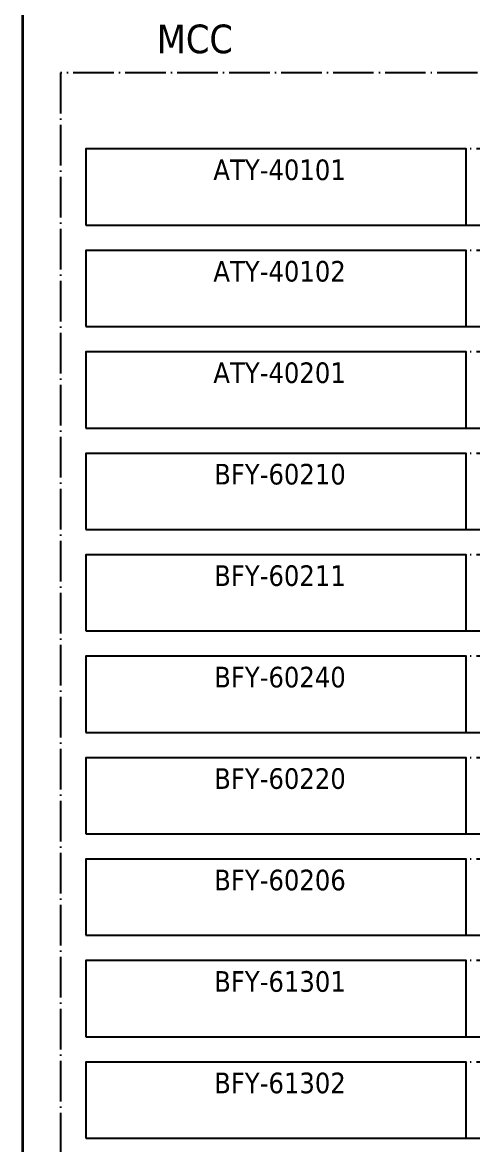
# Model space of a CAD drawing. Header units: millimetres. Extents: x 0 to 1792788, y -13 to 262234.
# Drawn here: x 0 to 35.5, y 87.5 to 176 of the extents above; entities that cross this region are included whole.
import ezdxf
from ezdxf.enums import TextEntityAlignment as Align

# ---------------------------------------------------------------- set-up
doc = ezdxf.new("R2010")
doc.units = ezdxf.units.MM
doc.linetypes.add('EPL_DASHDOT', pattern=[1, 0.8, -0.1, 0, -0.1])
for name, color, linetype, lineweight in [('EPLAN201', 7, 'Continuous', 35), ('EPLAN305', 5, 'Continuous', 25), ('EPLAN307', 134, 'EPL_DASHDOT', 25), ('EPLAN400', 5, 'Continuous', 35), ('EPLAN440', 73, 'Continuous', 35), ('EPLAN451', 7, 'Continuous', 35), ('EPLAN452', 7, 'Continuous', 35), ('EPLAN453', 7, 'Continuous', 35), ('EPLAN500', 7, 'Continuous', 35), ('EPLAN501', 7, 'Continuous', 35), ('EPLAN502', 7, 'Continuous', 35), ('EPLAN503', 7, 'Continuous', 35), ('EPLAN504', 7, 'Continuous', 35)]:
    doc.layers.add(name, color=color, linetype=linetype, lineweight=lineweight)
doc.styles.add('Tahoma', font='')
doc.styles.get('Tahoma').set_extended_font_data('Tahoma')

# ---------------------------------------------------------------- blocks, each defined once
blk = doc.blocks.new('EPLFRAME')
at = {"layer": 'EPLAN201', "linetype": 'Continuous', "lineweight": 35, "ltscale": 4}
blk.add_lwpolyline([(0, 0), (420, 0), (420, 297), (0, 297)], close=True, dxfattribs=at)
at = {"layer": 'EPLAN451', "color": 7, "style": 'Tahoma'}
for tag, p, height in [('14_10014', (101, 12), 2.257), ('14_10015', (185, 12), 2.257), ('14_10011', (101, 5), 2.257), ('14_10013', (332, 5), 1.625), ('14_10151', (73, 1), 1.625), ('14_10300', (415, 1), 1.625)]:
    blk.add_attdef(tag, p, '', height=height, dxfattribs=at)
blk.add_attdef('4_25020', text='', height=1.625, dxfattribs=at).set_placement((413, 1), align=Align.RIGHT)
at = {"layer": 'EPLAN452', "color": 7, "style": 'Tahoma'}
for tag, p, height in [('4_11041', (1, 17), 2.257), ('4_11071[1]', (1, 13), 1.625), ('4_11074[1]', (21, 13), 1.625), ('4_11070[1]', (41, 13), 1.625), ('4_11024', (73, 13), 1.625), ('4_11011', (231, 12), 2.257), ('4_11030', (301, 12), 2.257), ('4_20132_1001', (374, 13), 1.625), ('4_11071[2]', (1, 9), 1.625), ('4_11074[2]', (21, 9), 1.625), ('4_11070[2]', (41, 9), 1.625), ('4_11022', (73, 9), 1.625), ('4_20134_1001', (374, 9), 1.625), ('4_11071[3]', (1, 5), 1.625), ('4_11074[3]', (21, 5), 1.625), ('4_11070[3]', (41, 5), 1.625), ('4_11080', (73, 5), 1.625), ('4_11059', (301, 5), 1.625)]:
    blk.add_attdef(tag, p, '', height=height, dxfattribs=at)
for tag, height, p in [('4_11040', 2.257, (419, 17)), ('4_11000', 1.625, (419, 5)), ('4_11085', 1.625, (141, 1)), ('4_11086', 1.625, (183, 1))]:
    blk.add_attdef(tag, text='', height=height, dxfattribs=at).set_placement(p, align=Align.RIGHT)
at = {"layer": 'EPLAN453', "color": 7, "style": 'Tahoma'}
for tag, p in [('53_19005_1', (21, 293)), ('53_19005', (63, 293)), ('53_19005_8', (105, 293)), ('53_19005_6', (147, 293)), ('53_19005_7', (189, 293)), ('53_19005_9', (231, 293)), ('53_19005_3', (273, 293)), ('53_19005_2', (315, 293)), ('53_19005_4', (357, 293)), ('53_19005_5', (399, 293))]:
    blk.add_attdef(tag, text='', height=1.355, dxfattribs=at).set_placement(p, align=Align.BOTTOM_CENTER)
blk = doc.blocks.new('EPLSYM_LibrarySPECIAL_Symbol0_Variant0_Placement1_46')
at = {"layer": 'EPLAN305', "lineweight": 25, "ltscale": 4}
blk.add_lwpolyline([(0, -6), (30, -6), (30, 0), (0, 0)], close=True, dxfattribs=at)
at = {"layer": 'EPLAN440', "color": 73, "style": 'Tahoma'}
blk.add_attdef('17_20300', text='', height=1.6254, dxfattribs=at).set_placement((-1.5, -4.57508), align=Align.TOP_RIGHT)
at = {"layer": 'EPLAN500', "color": 7, "style": 'Tahoma'}
blk.add_attdef('17_20027', text='', height=1.6254, dxfattribs=at).set_placement((-1.5, -7.27508), align=Align.TOP_RIGHT)
at = {"layer": 'EPLAN501', "color": 7, "style": 'Tahoma'}
blk.add_attdef('17_20011', text='', height=1.6254, dxfattribs=at).set_placement((-1.5, -12.67508), align=Align.TOP_RIGHT)
at = {"layer": 'EPLAN502', "color": 7, "style": 'Tahoma'}
blk.add_attdef('17_20025', text='', height=1.6254, dxfattribs=at).set_placement((-1.5, -15.37508), align=Align.TOP_RIGHT)
at = {"layer": 'EPLAN503', "color": 7, "style": 'Tahoma'}
blk.add_attdef('17_20024', text='', height=1.6254, dxfattribs=at).set_placement((-1.5, -18.07508), align=Align.TOP_RIGHT)
at = {"layer": 'EPLAN504', "color": 7, "style": 'Tahoma'}
blk.add_attdef('17_20901[1]', text='', height=1.6254, dxfattribs=at).set_placement((-1.5, -9.97508), align=Align.TOP_RIGHT)
blk = doc.blocks.new('EPLSYM_LibrarySPECIAL_Symbol2_Variant0_Placement1_46')
at = {"layer": 'EPLAN307', "lineweight": 25, "ltscale": 4}
blk.add_lwpolyline([(0, -6), (34, -6), (34, 0), (0, 0)], close=True, dxfattribs=at)
at = {"layer": 'EPLAN400', "color": 5, "style": 'Tahoma'}
blk.add_attdef('88_20010', text='', height=2.2575, dxfattribs=at).set_placement((-1.5, -0.9515), align=Align.TOP_RIGHT)
at = {"layer": 'EPLAN500', "color": 7, "style": 'Tahoma'}
blk.add_attdef('88_20027', text='', height=1.6254, dxfattribs=at).set_placement((-1.5, -4.57508), align=Align.TOP_RIGHT)
at = {"layer": 'EPLAN501', "color": 7, "style": 'Tahoma'}
blk.add_attdef('88_20011', text='', height=1.6254, dxfattribs=at).set_placement((-1.5, -9.97508), align=Align.TOP_RIGHT)
at = {"layer": 'EPLAN502', "color": 7, "style": 'Tahoma'}
blk.add_attdef('88_20025', text='', height=1.6254, dxfattribs=at).set_placement((-1.5, -12.67508), align=Align.TOP_RIGHT)
at = {"layer": 'EPLAN503', "color": 7, "style": 'Tahoma'}
blk.add_attdef('88_20024', text='', height=1.6254, dxfattribs=at).set_placement((-1.5, -15.37508), align=Align.TOP_RIGHT)
at = {"layer": 'EPLAN504', "color": 7, "style": 'Tahoma'}
blk.add_attdef('88_20901[1]', text='', height=1.6254, dxfattribs=at).set_placement((-1.5, -7.27508), align=Align.TOP_RIGHT)
blk = doc.blocks.new('EPLSYM_LibrarySPECIAL_Symbol0_Variant0_Placement1_47')
at = {"layer": 'EPLAN305', "lineweight": 25, "ltscale": 4}
blk.add_lwpolyline([(0, -6), (30, -6), (30, 0), (0, 0)], close=True, dxfattribs=at)
at = {"layer": 'EPLAN440', "color": 73, "style": 'Tahoma'}
blk.add_attdef('17_20300', text='', height=1.6254, dxfattribs=at).set_placement((-1.5, -4.57508), align=Align.TOP_RIGHT)
at = {"layer": 'EPLAN500', "color": 7, "style": 'Tahoma'}
blk.add_attdef('17_20027', text='', height=1.6254, dxfattribs=at).set_placement((-1.5, -7.27508), align=Align.TOP_RIGHT)
at = {"layer": 'EPLAN501', "color": 7, "style": 'Tahoma'}
blk.add_attdef('17_20011', text='', height=1.6254, dxfattribs=at).set_placement((-1.5, -12.67508), align=Align.TOP_RIGHT)
at = {"layer": 'EPLAN502', "color": 7, "style": 'Tahoma'}
blk.add_attdef('17_20025', text='', height=1.6254, dxfattribs=at).set_placement((-1.5, -15.37508), align=Align.TOP_RIGHT)
at = {"layer": 'EPLAN503', "color": 7, "style": 'Tahoma'}
blk.add_attdef('17_20024', text='', height=1.6254, dxfattribs=at).set_placement((-1.5, -18.07508), align=Align.TOP_RIGHT)
at = {"layer": 'EPLAN504', "color": 7, "style": 'Tahoma'}
blk.add_attdef('17_20901[1]', text='', height=1.6254, dxfattribs=at).set_placement((-1.5, -9.97508), align=Align.TOP_RIGHT)
blk = doc.blocks.new('EPLSYM_LibrarySPECIAL_Symbol2_Variant0_Placement1_47')
at = {"layer": 'EPLAN307', "lineweight": 25, "ltscale": 4}
blk.add_lwpolyline([(0, -6), (34, -6), (34, 0), (0, 0)], close=True, dxfattribs=at)
at = {"layer": 'EPLAN400', "color": 5, "style": 'Tahoma'}
blk.add_attdef('88_20010', text='', height=2.2575, dxfattribs=at).set_placement((-1.5, -0.9515), align=Align.TOP_RIGHT)
at = {"layer": 'EPLAN500', "color": 7, "style": 'Tahoma'}
blk.add_attdef('88_20027', text='', height=1.6254, dxfattribs=at).set_placement((-1.5, -4.57508), align=Align.TOP_RIGHT)
at = {"layer": 'EPLAN501', "color": 7, "style": 'Tahoma'}
blk.add_attdef('88_20011', text='', height=1.6254, dxfattribs=at).set_placement((-1.5, -9.97508), align=Align.TOP_RIGHT)
at = {"layer": 'EPLAN502', "color": 7, "style": 'Tahoma'}
blk.add_attdef('88_20025', text='', height=1.6254, dxfattribs=at).set_placement((-1.5, -12.67508), align=Align.TOP_RIGHT)
at = {"layer": 'EPLAN503', "color": 7, "style": 'Tahoma'}
blk.add_attdef('88_20024', text='', height=1.6254, dxfattribs=at).set_placement((-1.5, -15.37508), align=Align.TOP_RIGHT)
at = {"layer": 'EPLAN504', "color": 7, "style": 'Tahoma'}
blk.add_attdef('88_20901[1]', text='', height=1.6254, dxfattribs=at).set_placement((-1.5, -7.27508), align=Align.TOP_RIGHT)
blk = doc.blocks.new('EPLSYM_LibrarySPECIAL_Symbol0_Variant0_Placement1_48')
at = {"layer": 'EPLAN305', "lineweight": 25, "ltscale": 4}
blk.add_lwpolyline([(0, -6), (30, -6), (30, 0), (0, 0)], close=True, dxfattribs=at)
at = {"layer": 'EPLAN440', "color": 73, "style": 'Tahoma'}
blk.add_attdef('17_20300', text='', height=1.6254, dxfattribs=at).set_placement((-1.5, -4.57508), align=Align.TOP_RIGHT)
at = {"layer": 'EPLAN500', "color": 7, "style": 'Tahoma'}
blk.add_attdef('17_20027', text='', height=1.6254, dxfattribs=at).set_placement((-1.5, -7.27508), align=Align.TOP_RIGHT)
at = {"layer": 'EPLAN501', "color": 7, "style": 'Tahoma'}
blk.add_attdef('17_20011', text='', height=1.6254, dxfattribs=at).set_placement((-1.5, -12.67508), align=Align.TOP_RIGHT)
at = {"layer": 'EPLAN502', "color": 7, "style": 'Tahoma'}
blk.add_attdef('17_20025', text='', height=1.6254, dxfattribs=at).set_placement((-1.5, -15.37508), align=Align.TOP_RIGHT)
at = {"layer": 'EPLAN503', "color": 7, "style": 'Tahoma'}
blk.add_attdef('17_20024', text='', height=1.6254, dxfattribs=at).set_placement((-1.5, -18.07508), align=Align.TOP_RIGHT)
at = {"layer": 'EPLAN504', "color": 7, "style": 'Tahoma'}
blk.add_attdef('17_20901[1]', text='', height=1.6254, dxfattribs=at).set_placement((-1.5, -9.97508), align=Align.TOP_RIGHT)
blk = doc.blocks.new('EPLSYM_LibrarySPECIAL_Symbol2_Variant0_Placement1_48')
at = {"layer": 'EPLAN307', "lineweight": 25, "ltscale": 4}
blk.add_lwpolyline([(0, -6), (34, -6), (34, 0), (0, 0)], close=True, dxfattribs=at)
at = {"layer": 'EPLAN400', "color": 5, "style": 'Tahoma'}
blk.add_attdef('88_20010', text='', height=2.2575, dxfattribs=at).set_placement((-1.5, -0.9515), align=Align.TOP_RIGHT)
at = {"layer": 'EPLAN500', "color": 7, "style": 'Tahoma'}
blk.add_attdef('88_20027', text='', height=1.6254, dxfattribs=at).set_placement((-1.5, -4.57508), align=Align.TOP_RIGHT)
at = {"layer": 'EPLAN501', "color": 7, "style": 'Tahoma'}
blk.add_attdef('88_20011', text='', height=1.6254, dxfattribs=at).set_placement((-1.5, -9.97508), align=Align.TOP_RIGHT)
at = {"layer": 'EPLAN502', "color": 7, "style": 'Tahoma'}
blk.add_attdef('88_20025', text='', height=1.6254, dxfattribs=at).set_placement((-1.5, -12.67508), align=Align.TOP_RIGHT)
at = {"layer": 'EPLAN503', "color": 7, "style": 'Tahoma'}
blk.add_attdef('88_20024', text='', height=1.6254, dxfattribs=at).set_placement((-1.5, -15.37508), align=Align.TOP_RIGHT)
at = {"layer": 'EPLAN504', "color": 7, "style": 'Tahoma'}
blk.add_attdef('88_20901[1]', text='', height=1.6254, dxfattribs=at).set_placement((-1.5, -7.27508), align=Align.TOP_RIGHT)
blk = doc.blocks.new('EPLSYM_LibrarySPECIAL_Symbol0_Variant0_Placement1_49')
at = {"layer": 'EPLAN305', "lineweight": 25, "ltscale": 4}
blk.add_lwpolyline([(0, -6), (30, -6), (30, 0), (0, 0)], close=True, dxfattribs=at)
at = {"layer": 'EPLAN440', "color": 73, "style": 'Tahoma'}
blk.add_attdef('17_20300', text='', height=1.6254, dxfattribs=at).set_placement((-1.5, -4.57508), align=Align.TOP_RIGHT)
at = {"layer": 'EPLAN500', "color": 7, "style": 'Tahoma'}
blk.add_attdef('17_20027', text='', height=1.6254, dxfattribs=at).set_placement((-1.5, -7.27508), align=Align.TOP_RIGHT)
at = {"layer": 'EPLAN501', "color": 7, "style": 'Tahoma'}
blk.add_attdef('17_20011', text='', height=1.6254, dxfattribs=at).set_placement((-1.5, -12.67508), align=Align.TOP_RIGHT)
at = {"layer": 'EPLAN502', "color": 7, "style": 'Tahoma'}
blk.add_attdef('17_20025', text='', height=1.6254, dxfattribs=at).set_placement((-1.5, -15.37508), align=Align.TOP_RIGHT)
at = {"layer": 'EPLAN503', "color": 7, "style": 'Tahoma'}
blk.add_attdef('17_20024', text='', height=1.6254, dxfattribs=at).set_placement((-1.5, -18.07508), align=Align.TOP_RIGHT)
at = {"layer": 'EPLAN504', "color": 7, "style": 'Tahoma'}
blk.add_attdef('17_20901[1]', text='', height=1.6254, dxfattribs=at).set_placement((-1.5, -9.97508), align=Align.TOP_RIGHT)
blk = doc.blocks.new('EPLSYM_LibrarySPECIAL_Symbol2_Variant0_Placement1_49')
at = {"layer": 'EPLAN307', "lineweight": 25, "ltscale": 4}
blk.add_lwpolyline([(0, -6), (34, -6), (34, 0), (0, 0)], close=True, dxfattribs=at)
at = {"layer": 'EPLAN400', "color": 5, "style": 'Tahoma'}
blk.add_attdef('88_20010', text='', height=2.2575, dxfattribs=at).set_placement((-1.5, -0.9515), align=Align.TOP_RIGHT)
at = {"layer": 'EPLAN500', "color": 7, "style": 'Tahoma'}
blk.add_attdef('88_20027', text='', height=1.6254, dxfattribs=at).set_placement((-1.5, -4.57508), align=Align.TOP_RIGHT)
at = {"layer": 'EPLAN501', "color": 7, "style": 'Tahoma'}
blk.add_attdef('88_20011', text='', height=1.6254, dxfattribs=at).set_placement((-1.5, -9.97508), align=Align.TOP_RIGHT)
at = {"layer": 'EPLAN502', "color": 7, "style": 'Tahoma'}
blk.add_attdef('88_20025', text='', height=1.6254, dxfattribs=at).set_placement((-1.5, -12.67508), align=Align.TOP_RIGHT)
at = {"layer": 'EPLAN503', "color": 7, "style": 'Tahoma'}
blk.add_attdef('88_20024', text='', height=1.6254, dxfattribs=at).set_placement((-1.5, -15.37508), align=Align.TOP_RIGHT)
at = {"layer": 'EPLAN504', "color": 7, "style": 'Tahoma'}
blk.add_attdef('88_20901[1]', text='', height=1.6254, dxfattribs=at).set_placement((-1.5, -7.27508), align=Align.TOP_RIGHT)
blk = doc.blocks.new('EPLSYM_LibrarySPECIAL_Symbol0_Variant0_Placement1_50')
at = {"layer": 'EPLAN305', "lineweight": 25, "ltscale": 4}
blk.add_lwpolyline([(0, -6), (30, -6), (30, 0), (0, 0)], close=True, dxfattribs=at)
at = {"layer": 'EPLAN440', "color": 73, "style": 'Tahoma'}
blk.add_attdef('17_20300', text='', height=1.6254, dxfattribs=at).set_placement((-1.5, -4.57508), align=Align.TOP_RIGHT)
at = {"layer": 'EPLAN500', "color": 7, "style": 'Tahoma'}
blk.add_attdef('17_20027', text='', height=1.6254, dxfattribs=at).set_placement((-1.5, -7.27508), align=Align.TOP_RIGHT)
at = {"layer": 'EPLAN501', "color": 7, "style": 'Tahoma'}
blk.add_attdef('17_20011', text='', height=1.6254, dxfattribs=at).set_placement((-1.5, -12.67508), align=Align.TOP_RIGHT)
at = {"layer": 'EPLAN502', "color": 7, "style": 'Tahoma'}
blk.add_attdef('17_20025', text='', height=1.6254, dxfattribs=at).set_placement((-1.5, -15.37508), align=Align.TOP_RIGHT)
at = {"layer": 'EPLAN503', "color": 7, "style": 'Tahoma'}
blk.add_attdef('17_20024', text='', height=1.6254, dxfattribs=at).set_placement((-1.5, -18.07508), align=Align.TOP_RIGHT)
at = {"layer": 'EPLAN504', "color": 7, "style": 'Tahoma'}
blk.add_attdef('17_20901[1]', text='', height=1.6254, dxfattribs=at).set_placement((-1.5, -9.97508), align=Align.TOP_RIGHT)
blk = doc.blocks.new('EPLSYM_LibrarySPECIAL_Symbol2_Variant0_Placement1_50')
at = {"layer": 'EPLAN307', "lineweight": 25, "ltscale": 4}
blk.add_lwpolyline([(0, -6), (34, -6), (34, 0), (0, 0)], close=True, dxfattribs=at)
at = {"layer": 'EPLAN400', "color": 5, "style": 'Tahoma'}
blk.add_attdef('88_20010', text='', height=2.2575, dxfattribs=at).set_placement((-1.5, -0.9515), align=Align.TOP_RIGHT)
at = {"layer": 'EPLAN500', "color": 7, "style": 'Tahoma'}
blk.add_attdef('88_20027', text='', height=1.6254, dxfattribs=at).set_placement((-1.5, -4.57508), align=Align.TOP_RIGHT)
at = {"layer": 'EPLAN501', "color": 7, "style": 'Tahoma'}
blk.add_attdef('88_20011', text='', height=1.6254, dxfattribs=at).set_placement((-1.5, -9.97508), align=Align.TOP_RIGHT)
at = {"layer": 'EPLAN502', "color": 7, "style": 'Tahoma'}
blk.add_attdef('88_20025', text='', height=1.6254, dxfattribs=at).set_placement((-1.5, -12.67508), align=Align.TOP_RIGHT)
at = {"layer": 'EPLAN503', "color": 7, "style": 'Tahoma'}
blk.add_attdef('88_20024', text='', height=1.6254, dxfattribs=at).set_placement((-1.5, -15.37508), align=Align.TOP_RIGHT)
at = {"layer": 'EPLAN504', "color": 7, "style": 'Tahoma'}
blk.add_attdef('88_20901[1]', text='', height=1.6254, dxfattribs=at).set_placement((-1.5, -7.27508), align=Align.TOP_RIGHT)
blk = doc.blocks.new('EPLSYM_LibrarySPECIAL_Symbol0_Variant0_Placement1_51')
at = {"layer": 'EPLAN305', "lineweight": 25, "ltscale": 4}
blk.add_lwpolyline([(0, -6), (30, -6), (30, 0), (0, 0)], close=True, dxfattribs=at)
at = {"layer": 'EPLAN440', "color": 73, "style": 'Tahoma'}
blk.add_attdef('17_20300', text='', height=1.6254, dxfattribs=at).set_placement((-1.5, -4.57508), align=Align.TOP_RIGHT)
at = {"layer": 'EPLAN500', "color": 7, "style": 'Tahoma'}
blk.add_attdef('17_20027', text='', height=1.6254, dxfattribs=at).set_placement((-1.5, -7.27508), align=Align.TOP_RIGHT)
at = {"layer": 'EPLAN501', "color": 7, "style": 'Tahoma'}
blk.add_attdef('17_20011', text='', height=1.6254, dxfattribs=at).set_placement((-1.5, -12.67508), align=Align.TOP_RIGHT)
at = {"layer": 'EPLAN502', "color": 7, "style": 'Tahoma'}
blk.add_attdef('17_20025', text='', height=1.6254, dxfattribs=at).set_placement((-1.5, -15.37508), align=Align.TOP_RIGHT)
at = {"layer": 'EPLAN503', "color": 7, "style": 'Tahoma'}
blk.add_attdef('17_20024', text='', height=1.6254, dxfattribs=at).set_placement((-1.5, -18.07508), align=Align.TOP_RIGHT)
at = {"layer": 'EPLAN504', "color": 7, "style": 'Tahoma'}
blk.add_attdef('17_20901[1]', text='', height=1.6254, dxfattribs=at).set_placement((-1.5, -9.97508), align=Align.TOP_RIGHT)
blk = doc.blocks.new('EPLSYM_LibrarySPECIAL_Symbol2_Variant0_Placement1_51')
at = {"layer": 'EPLAN307', "lineweight": 25, "ltscale": 4}
blk.add_lwpolyline([(0, -6), (34, -6), (34, 0), (0, 0)], close=True, dxfattribs=at)
at = {"layer": 'EPLAN400', "color": 5, "style": 'Tahoma'}
blk.add_attdef('88_20010', text='', height=2.2575, dxfattribs=at).set_placement((-1.5, -0.9515), align=Align.TOP_RIGHT)
at = {"layer": 'EPLAN500', "color": 7, "style": 'Tahoma'}
blk.add_attdef('88_20027', text='', height=1.6254, dxfattribs=at).set_placement((-1.5, -4.57508), align=Align.TOP_RIGHT)
at = {"layer": 'EPLAN501', "color": 7, "style": 'Tahoma'}
blk.add_attdef('88_20011', text='', height=1.6254, dxfattribs=at).set_placement((-1.5, -9.97508), align=Align.TOP_RIGHT)
at = {"layer": 'EPLAN502', "color": 7, "style": 'Tahoma'}
blk.add_attdef('88_20025', text='', height=1.6254, dxfattribs=at).set_placement((-1.5, -12.67508), align=Align.TOP_RIGHT)
at = {"layer": 'EPLAN503', "color": 7, "style": 'Tahoma'}
blk.add_attdef('88_20024', text='', height=1.6254, dxfattribs=at).set_placement((-1.5, -15.37508), align=Align.TOP_RIGHT)
at = {"layer": 'EPLAN504', "color": 7, "style": 'Tahoma'}
blk.add_attdef('88_20901[1]', text='', height=1.6254, dxfattribs=at).set_placement((-1.5, -7.27508), align=Align.TOP_RIGHT)
blk = doc.blocks.new('EPLSYM_LibrarySPECIAL_Symbol0_Variant0_Placement1_52')
at = {"layer": 'EPLAN305', "lineweight": 25, "ltscale": 4}
blk.add_lwpolyline([(0, -6), (30, -6), (30, 0), (0, 0)], close=True, dxfattribs=at)
at = {"layer": 'EPLAN440', "color": 73, "style": 'Tahoma'}
blk.add_attdef('17_20300', text='', height=1.6254, dxfattribs=at).set_placement((-1.5, -4.57508), align=Align.TOP_RIGHT)
at = {"layer": 'EPLAN500', "color": 7, "style": 'Tahoma'}
blk.add_attdef('17_20027', text='', height=1.6254, dxfattribs=at).set_placement((-1.5, -7.27508), align=Align.TOP_RIGHT)
at = {"layer": 'EPLAN501', "color": 7, "style": 'Tahoma'}
blk.add_attdef('17_20011', text='', height=1.6254, dxfattribs=at).set_placement((-1.5, -12.67508), align=Align.TOP_RIGHT)
at = {"layer": 'EPLAN502', "color": 7, "style": 'Tahoma'}
blk.add_attdef('17_20025', text='', height=1.6254, dxfattribs=at).set_placement((-1.5, -15.37508), align=Align.TOP_RIGHT)
at = {"layer": 'EPLAN503', "color": 7, "style": 'Tahoma'}
blk.add_attdef('17_20024', text='', height=1.6254, dxfattribs=at).set_placement((-1.5, -18.07508), align=Align.TOP_RIGHT)
at = {"layer": 'EPLAN504', "color": 7, "style": 'Tahoma'}
blk.add_attdef('17_20901[1]', text='', height=1.6254, dxfattribs=at).set_placement((-1.5, -9.97508), align=Align.TOP_RIGHT)
blk = doc.blocks.new('EPLSYM_LibrarySPECIAL_Symbol2_Variant0_Placement1_52')
at = {"layer": 'EPLAN307', "lineweight": 25, "ltscale": 4}
blk.add_lwpolyline([(0, -6), (34, -6), (34, 0), (0, 0)], close=True, dxfattribs=at)
at = {"layer": 'EPLAN400', "color": 5, "style": 'Tahoma'}
blk.add_attdef('88_20010', text='', height=2.2575, dxfattribs=at).set_placement((-1.5, -0.9515), align=Align.TOP_RIGHT)
at = {"layer": 'EPLAN500', "color": 7, "style": 'Tahoma'}
blk.add_attdef('88_20027', text='', height=1.6254, dxfattribs=at).set_placement((-1.5, -4.57508), align=Align.TOP_RIGHT)
at = {"layer": 'EPLAN501', "color": 7, "style": 'Tahoma'}
blk.add_attdef('88_20011', text='', height=1.6254, dxfattribs=at).set_placement((-1.5, -9.97508), align=Align.TOP_RIGHT)
at = {"layer": 'EPLAN502', "color": 7, "style": 'Tahoma'}
blk.add_attdef('88_20025', text='', height=1.6254, dxfattribs=at).set_placement((-1.5, -12.67508), align=Align.TOP_RIGHT)
at = {"layer": 'EPLAN503', "color": 7, "style": 'Tahoma'}
blk.add_attdef('88_20024', text='', height=1.6254, dxfattribs=at).set_placement((-1.5, -15.37508), align=Align.TOP_RIGHT)
at = {"layer": 'EPLAN504', "color": 7, "style": 'Tahoma'}
blk.add_attdef('88_20901[1]', text='', height=1.6254, dxfattribs=at).set_placement((-1.5, -7.27508), align=Align.TOP_RIGHT)
blk = doc.blocks.new('EPLSYM_LibrarySPECIAL_Symbol0_Variant0_Placement1_53')
at = {"layer": 'EPLAN305', "lineweight": 25, "ltscale": 4}
blk.add_lwpolyline([(0, -6), (30, -6), (30, 0), (0, 0)], close=True, dxfattribs=at)
at = {"layer": 'EPLAN440', "color": 73, "style": 'Tahoma'}
blk.add_attdef('17_20300', text='', height=1.6254, dxfattribs=at).set_placement((-1.5, -4.57508), align=Align.TOP_RIGHT)
at = {"layer": 'EPLAN500', "color": 7, "style": 'Tahoma'}
blk.add_attdef('17_20027', text='', height=1.6254, dxfattribs=at).set_placement((-1.5, -7.27508), align=Align.TOP_RIGHT)
at = {"layer": 'EPLAN501', "color": 7, "style": 'Tahoma'}
blk.add_attdef('17_20011', text='', height=1.6254, dxfattribs=at).set_placement((-1.5, -12.67508), align=Align.TOP_RIGHT)
at = {"layer": 'EPLAN502', "color": 7, "style": 'Tahoma'}
blk.add_attdef('17_20025', text='', height=1.6254, dxfattribs=at).set_placement((-1.5, -15.37508), align=Align.TOP_RIGHT)
at = {"layer": 'EPLAN503', "color": 7, "style": 'Tahoma'}
blk.add_attdef('17_20024', text='', height=1.6254, dxfattribs=at).set_placement((-1.5, -18.07508), align=Align.TOP_RIGHT)
at = {"layer": 'EPLAN504', "color": 7, "style": 'Tahoma'}
blk.add_attdef('17_20901[1]', text='', height=1.6254, dxfattribs=at).set_placement((-1.5, -9.97508), align=Align.TOP_RIGHT)
blk = doc.blocks.new('EPLSYM_LibrarySPECIAL_Symbol2_Variant0_Placement1_53')
at = {"layer": 'EPLAN307', "lineweight": 25, "ltscale": 4}
blk.add_lwpolyline([(0, -6), (34, -6), (34, 0), (0, 0)], close=True, dxfattribs=at)
at = {"layer": 'EPLAN400', "color": 5, "style": 'Tahoma'}
blk.add_attdef('88_20010', text='', height=2.2575, dxfattribs=at).set_placement((-1.5, -0.9515), align=Align.TOP_RIGHT)
at = {"layer": 'EPLAN500', "color": 7, "style": 'Tahoma'}
blk.add_attdef('88_20027', text='', height=1.6254, dxfattribs=at).set_placement((-1.5, -4.57508), align=Align.TOP_RIGHT)
at = {"layer": 'EPLAN501', "color": 7, "style": 'Tahoma'}
blk.add_attdef('88_20011', text='', height=1.6254, dxfattribs=at).set_placement((-1.5, -9.97508), align=Align.TOP_RIGHT)
at = {"layer": 'EPLAN502', "color": 7, "style": 'Tahoma'}
blk.add_attdef('88_20025', text='', height=1.6254, dxfattribs=at).set_placement((-1.5, -12.67508), align=Align.TOP_RIGHT)
at = {"layer": 'EPLAN503', "color": 7, "style": 'Tahoma'}
blk.add_attdef('88_20024', text='', height=1.6254, dxfattribs=at).set_placement((-1.5, -15.37508), align=Align.TOP_RIGHT)
at = {"layer": 'EPLAN504', "color": 7, "style": 'Tahoma'}
blk.add_attdef('88_20901[1]', text='', height=1.6254, dxfattribs=at).set_placement((-1.5, -7.27508), align=Align.TOP_RIGHT)
blk = doc.blocks.new('EPLSYM_LibrarySPECIAL_Symbol0_Variant0_Placement1_54')
at = {"layer": 'EPLAN305', "lineweight": 25, "ltscale": 4}
blk.add_lwpolyline([(0, -6), (30, -6), (30, 0), (0, 0)], close=True, dxfattribs=at)
at = {"layer": 'EPLAN440', "color": 73, "style": 'Tahoma'}
blk.add_attdef('17_20300', text='', height=1.6254, dxfattribs=at).set_placement((-1.5, -4.57508), align=Align.TOP_RIGHT)
at = {"layer": 'EPLAN500', "color": 7, "style": 'Tahoma'}
blk.add_attdef('17_20027', text='', height=1.6254, dxfattribs=at).set_placement((-1.5, -7.27508), align=Align.TOP_RIGHT)
at = {"layer": 'EPLAN501', "color": 7, "style": 'Tahoma'}
blk.add_attdef('17_20011', text='', height=1.6254, dxfattribs=at).set_placement((-1.5, -12.67508), align=Align.TOP_RIGHT)
at = {"layer": 'EPLAN502', "color": 7, "style": 'Tahoma'}
blk.add_attdef('17_20025', text='', height=1.6254, dxfattribs=at).set_placement((-1.5, -15.37508), align=Align.TOP_RIGHT)
at = {"layer": 'EPLAN503', "color": 7, "style": 'Tahoma'}
blk.add_attdef('17_20024', text='', height=1.6254, dxfattribs=at).set_placement((-1.5, -18.07508), align=Align.TOP_RIGHT)
at = {"layer": 'EPLAN504', "color": 7, "style": 'Tahoma'}
blk.add_attdef('17_20901[1]', text='', height=1.6254, dxfattribs=at).set_placement((-1.5, -9.97508), align=Align.TOP_RIGHT)
blk = doc.blocks.new('EPLSYM_LibrarySPECIAL_Symbol2_Variant0_Placement1_54')
at = {"layer": 'EPLAN307', "lineweight": 25, "ltscale": 4}
blk.add_lwpolyline([(0, -6), (34, -6), (34, 0), (0, 0)], close=True, dxfattribs=at)
at = {"layer": 'EPLAN400', "color": 5, "style": 'Tahoma'}
blk.add_attdef('88_20010', text='', height=2.2575, dxfattribs=at).set_placement((-1.5, -0.9515), align=Align.TOP_RIGHT)
at = {"layer": 'EPLAN500', "color": 7, "style": 'Tahoma'}
blk.add_attdef('88_20027', text='', height=1.6254, dxfattribs=at).set_placement((-1.5, -4.57508), align=Align.TOP_RIGHT)
at = {"layer": 'EPLAN501', "color": 7, "style": 'Tahoma'}
blk.add_attdef('88_20011', text='', height=1.6254, dxfattribs=at).set_placement((-1.5, -9.97508), align=Align.TOP_RIGHT)
at = {"layer": 'EPLAN502', "color": 7, "style": 'Tahoma'}
blk.add_attdef('88_20025', text='', height=1.6254, dxfattribs=at).set_placement((-1.5, -12.67508), align=Align.TOP_RIGHT)
at = {"layer": 'EPLAN503', "color": 7, "style": 'Tahoma'}
blk.add_attdef('88_20024', text='', height=1.6254, dxfattribs=at).set_placement((-1.5, -15.37508), align=Align.TOP_RIGHT)
at = {"layer": 'EPLAN504', "color": 7, "style": 'Tahoma'}
blk.add_attdef('88_20901[1]', text='', height=1.6254, dxfattribs=at).set_placement((-1.5, -7.27508), align=Align.TOP_RIGHT)
blk = doc.blocks.new('EPLSYM_LibrarySPECIAL_Symbol0_Variant0_Placement1_55')
at = {"layer": 'EPLAN305', "lineweight": 25, "ltscale": 4}
blk.add_lwpolyline([(0, -6), (30, -6), (30, 0), (0, 0)], close=True, dxfattribs=at)
at = {"layer": 'EPLAN440', "color": 73, "style": 'Tahoma'}
blk.add_attdef('17_20300', text='', height=1.6254, dxfattribs=at).set_placement((-1.5, -4.57508), align=Align.TOP_RIGHT)
at = {"layer": 'EPLAN500', "color": 7, "style": 'Tahoma'}
blk.add_attdef('17_20027', text='', height=1.6254, dxfattribs=at).set_placement((-1.5, -7.27508), align=Align.TOP_RIGHT)
at = {"layer": 'EPLAN501', "color": 7, "style": 'Tahoma'}
blk.add_attdef('17_20011', text='', height=1.6254, dxfattribs=at).set_placement((-1.5, -12.67508), align=Align.TOP_RIGHT)
at = {"layer": 'EPLAN502', "color": 7, "style": 'Tahoma'}
blk.add_attdef('17_20025', text='', height=1.6254, dxfattribs=at).set_placement((-1.5, -15.37508), align=Align.TOP_RIGHT)
at = {"layer": 'EPLAN503', "color": 7, "style": 'Tahoma'}
blk.add_attdef('17_20024', text='', height=1.6254, dxfattribs=at).set_placement((-1.5, -18.07508), align=Align.TOP_RIGHT)
at = {"layer": 'EPLAN504', "color": 7, "style": 'Tahoma'}
blk.add_attdef('17_20901[1]', text='', height=1.6254, dxfattribs=at).set_placement((-1.5, -9.97508), align=Align.TOP_RIGHT)
blk = doc.blocks.new('EPLSYM_LibrarySPECIAL_Symbol2_Variant0_Placement1_55')
at = {"layer": 'EPLAN307', "lineweight": 25, "ltscale": 4}
blk.add_lwpolyline([(0, -6), (34, -6), (34, 0), (0, 0)], close=True, dxfattribs=at)
at = {"layer": 'EPLAN400', "color": 5, "style": 'Tahoma'}
blk.add_attdef('88_20010', text='', height=2.2575, dxfattribs=at).set_placement((-1.5, -0.9515), align=Align.TOP_RIGHT)
at = {"layer": 'EPLAN500', "color": 7, "style": 'Tahoma'}
blk.add_attdef('88_20027', text='', height=1.6254, dxfattribs=at).set_placement((-1.5, -4.57508), align=Align.TOP_RIGHT)
at = {"layer": 'EPLAN501', "color": 7, "style": 'Tahoma'}
blk.add_attdef('88_20011', text='', height=1.6254, dxfattribs=at).set_placement((-1.5, -9.97508), align=Align.TOP_RIGHT)
at = {"layer": 'EPLAN502', "color": 7, "style": 'Tahoma'}
blk.add_attdef('88_20025', text='', height=1.6254, dxfattribs=at).set_placement((-1.5, -12.67508), align=Align.TOP_RIGHT)
at = {"layer": 'EPLAN503', "color": 7, "style": 'Tahoma'}
blk.add_attdef('88_20024', text='', height=1.6254, dxfattribs=at).set_placement((-1.5, -15.37508), align=Align.TOP_RIGHT)
at = {"layer": 'EPLAN504', "color": 7, "style": 'Tahoma'}
blk.add_attdef('88_20901[1]', text='', height=1.6254, dxfattribs=at).set_placement((-1.5, -7.27508), align=Align.TOP_RIGHT)
blk = doc.blocks.new('EPLSYM_LibrarySPECIAL_Symbol2_Variant0_Placement1_60')
at = {"layer": 'EPLAN307', "lineweight": 25, "ltscale": 4}
blk.add_lwpolyline([(0, -151), (119, -151), (119, 0), (0, 0)], close=True, dxfattribs=at)
at = {"layer": 'EPLAN400', "color": 5, "style": 'Tahoma'}
blk.add_attdef('88_20010', text='', height=2.2575, dxfattribs=at).set_placement((-1.5, -0.9515), align=Align.TOP_RIGHT)
at = {"layer": 'EPLAN500', "color": 7, "style": 'Tahoma'}
blk.add_attdef('88_20027', text='', height=1.6254, dxfattribs=at).set_placement((-1.5, -4.57508), align=Align.TOP_RIGHT)
at = {"layer": 'EPLAN501', "color": 7, "style": 'Tahoma'}
blk.add_attdef('88_20011', text='', height=1.6254, dxfattribs=at).set_placement((-1.5, -9.97508), align=Align.TOP_RIGHT)
at = {"layer": 'EPLAN502', "color": 7, "style": 'Tahoma'}
blk.add_attdef('88_20025', text='', height=1.6254, dxfattribs=at).set_placement((-1.5, -12.67508), align=Align.TOP_RIGHT)
at = {"layer": 'EPLAN503', "color": 7, "style": 'Tahoma'}
blk.add_attdef('88_20024', text='', height=1.6254, dxfattribs=at).set_placement((-1.5, -15.37508), align=Align.TOP_RIGHT)
at = {"layer": 'EPLAN504', "color": 7, "style": 'Tahoma'}
blk.add_attdef('88_20901[1]', text='', height=1.6254, dxfattribs=at).set_placement((-1.5, -7.27508), align=Align.TOP_RIGHT)

msp = doc.modelspace()

# ---------------------------------------------------------------- block references
for name, p in [('EPLFRAME', (0, 0)), ('EPLSYM_LibrarySPECIAL_Symbol2_Variant0_Placement1_46', (5, 166)), ('EPLSYM_LibrarySPECIAL_Symbol2_Variant0_Placement1_47', (5, 158)), ('EPLSYM_LibrarySPECIAL_Symbol2_Variant0_Placement1_48', (5, 150)), ('EPLSYM_LibrarySPECIAL_Symbol2_Variant0_Placement1_49', (5, 142)), ('EPLSYM_LibrarySPECIAL_Symbol2_Variant0_Placement1_50', (5, 134)), ('EPLSYM_LibrarySPECIAL_Symbol2_Variant0_Placement1_51', (5, 126)), ('EPLSYM_LibrarySPECIAL_Symbol2_Variant0_Placement1_52', (5, 118)), ('EPLSYM_LibrarySPECIAL_Symbol2_Variant0_Placement1_53', (5, 110)), ('EPLSYM_LibrarySPECIAL_Symbol2_Variant0_Placement1_54', (5, 102)), ('EPLSYM_LibrarySPECIAL_Symbol2_Variant0_Placement1_55', (5, 94))]:
    msp.add_blockref(name, p)
ref = msp.add_blockref('EPLSYM_LibrarySPECIAL_Symbol2_Variant0_Placement1_60', (3, 172))
ref.add_attrib('88_20010', 'MCC', dxfattribs={"layer": 'EPLAN400', "color": 5, "height": 2.2575, "style": 'Tahoma'}).set_placement((16.605, 175.809), align=Align.TOP_RIGHT)
ref = msp.add_blockref('EPLSYM_LibrarySPECIAL_Symbol0_Variant0_Placement1_46', (5, 166))
ref.add_attrib('17_20011', 'ATY-40101', dxfattribs={"layer": 'EPLAN501', "color": 7, "height": 1.6254, "style": 'Tahoma'}).set_placement((25.501, 165.172), align=Align.TOP_RIGHT)
ref = msp.add_blockref('EPLSYM_LibrarySPECIAL_Symbol0_Variant0_Placement1_47', (5, 158))
ref.add_attrib('17_20011', 'ATY-40102', dxfattribs={"layer": 'EPLAN501', "color": 7, "height": 1.6254, "style": 'Tahoma'}).set_placement((25.501, 157.172), align=Align.TOP_RIGHT)
ref = msp.add_blockref('EPLSYM_LibrarySPECIAL_Symbol0_Variant0_Placement1_48', (5, 150))
ref.add_attrib('17_20011', 'ATY-40201', dxfattribs={"layer": 'EPLAN501', "color": 7, "height": 1.6254, "style": 'Tahoma'}).set_placement((25.501, 149.172), align=Align.TOP_RIGHT)
ref = msp.add_blockref('EPLSYM_LibrarySPECIAL_Symbol0_Variant0_Placement1_49', (5, 142))
ref.add_attrib('17_20011', 'BFY-60210', dxfattribs={"layer": 'EPLAN501', "color": 7, "height": 1.6254, "style": 'Tahoma'}).set_placement((25.501, 141.172), align=Align.TOP_RIGHT)
ref = msp.add_blockref('EPLSYM_LibrarySPECIAL_Symbol0_Variant0_Placement1_50', (5, 134))
ref.add_attrib('17_20011', 'BFY-60211', dxfattribs={"layer": 'EPLAN501', "color": 7, "height": 1.6254, "style": 'Tahoma'}).set_placement((25.501, 133.172), align=Align.TOP_RIGHT)
ref = msp.add_blockref('EPLSYM_LibrarySPECIAL_Symbol0_Variant0_Placement1_51', (5, 126))
ref.add_attrib('17_20011', 'BFY-60240', dxfattribs={"layer": 'EPLAN501', "color": 7, "height": 1.6254, "style": 'Tahoma'}).set_placement((25.501, 125.172), align=Align.TOP_RIGHT)
ref = msp.add_blockref('EPLSYM_LibrarySPECIAL_Symbol0_Variant0_Placement1_52', (5, 118))
ref.add_attrib('17_20011', 'BFY-60220', dxfattribs={"layer": 'EPLAN501', "color": 7, "height": 1.6254, "style": 'Tahoma'}).set_placement((25.501, 117.172), align=Align.TOP_RIGHT)
ref = msp.add_blockref('EPLSYM_LibrarySPECIAL_Symbol0_Variant0_Placement1_53', (5, 110))
ref.add_attrib('17_20011', 'BFY-60206', dxfattribs={"layer": 'EPLAN501', "color": 7, "height": 1.6254, "style": 'Tahoma'}).set_placement((25.501, 109.172), align=Align.TOP_RIGHT)
ref = msp.add_blockref('EPLSYM_LibrarySPECIAL_Symbol0_Variant0_Placement1_54', (5, 102))
ref.add_attrib('17_20011', 'BFY-61301', dxfattribs={"layer": 'EPLAN501', "color": 7, "height": 1.6254, "style": 'Tahoma'}).set_placement((25.501, 101.172), align=Align.TOP_RIGHT)
ref = msp.add_blockref('EPLSYM_LibrarySPECIAL_Symbol0_Variant0_Placement1_55', (5, 94))
ref.add_attrib('17_20011', 'BFY-61302', dxfattribs={"layer": 'EPLAN501', "color": 7, "height": 1.6254, "style": 'Tahoma'}).set_placement((25.501, 93.172), align=Align.TOP_RIGHT)

doc.saveas('drawing.dxf')
